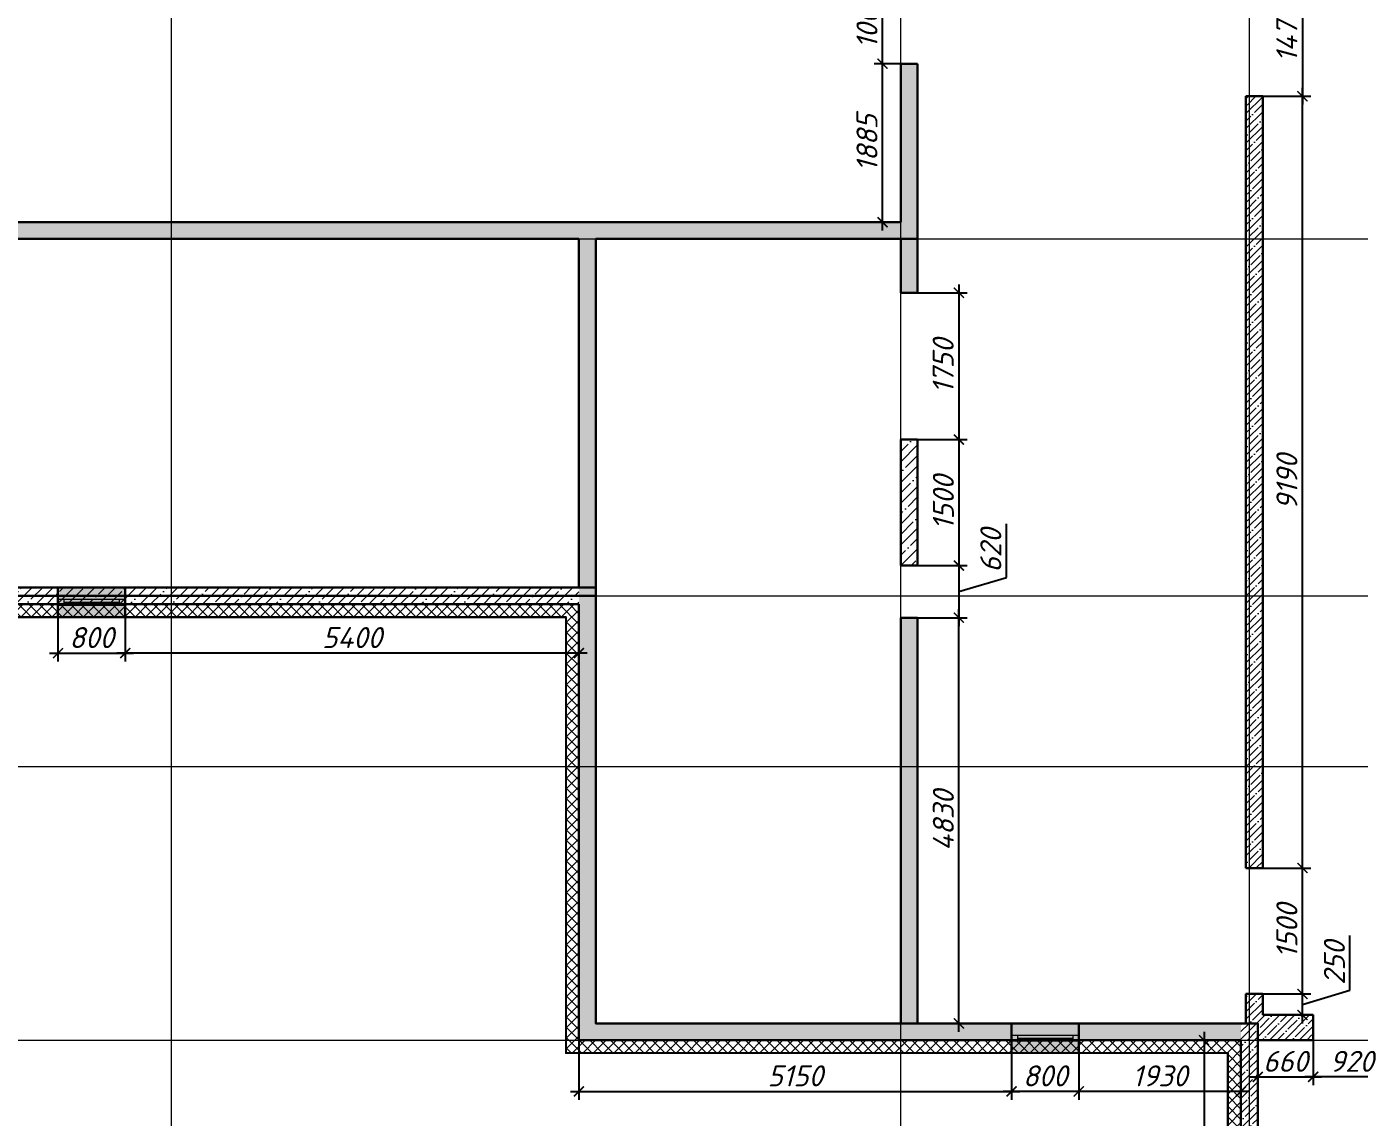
# Model space of a CAD drawing. Extents: x -96705 to 1864084, y -482104 to 235.
# Drawn here: x 1102276 to 1118138, y -150416 to -137428 of the extents above; entities that cross this region are included whole.
import ezdxf

# ---------------------------------------------------------------- set-up
doc = ezdxf.new("R2010")
doc.units = 0
doc.header["$LTSCALE"] = 100
doc.header["$PDMODE"] = 1
doc.header["$PDSIZE"] = 200
doc.linetypes.add('CENTER', pattern=[2, 1.25, -0.25, 0.25, -0.25])
doc.layers.get('Defpoints').update_dxf_attribs({"color": 42})
for name, color, linetype, lineweight in [('АР_МосжилНии_Стены', 202, 'Continuous', 30), ('АР_Навесной фасад', 5, 'Continuous', 5), ('АР_Окна БЛОК', 250, 'Continuous', 13), ('АР_Оси', 193, 'Continuous', 9), ('АР_Сущ Несущая стена', 202, 'Continuous', 30), ('АР_Утеплитель', 250, 'Continuous', 9), ('АР_Штриховка монолит', 250, 'Continuous', 9)]:
    doc.layers.add(name, color=color, linetype=linetype, lineweight=lineweight)
doc.styles.add('ISOCPEUR', font='isocpeui.ttf', dxfattribs={"height": 250})
doc.dimstyles.new('R_100', dxfattribs={"dimtxt": 270, "dimasz": 120, "dimexe": 100, "dimexo": 0, "dimgap": 60, "dimtad": 1, "dimdec": 0, "dimrnd": 5, "dimzin": 0, "dimdsep": 46, "dimtxsty": 'ISOCPEUR', "dimblk": 'ARCHTICK', "dimcen": 0, "dimdle": 100, "dimclrd": 256, "dimclre": 256, "dimclrt": 256, "dimadec": 0, "dimazin": 0, "dimtfac": 2, "dimtdec": 0, "dimtofl": 0, "dimtmove": 1, "dimatfit": 3, "dimfxl": 1, "dimtvp": 3, "dimtolj": 1, "dimtzin": 0, "dimarcsym": 0})
pattern_1 = [(45, (731759.35, -210952.4), (-88.388348, 88.388348), []), (45, (731847.74, -210952.4), (-88.388348, 88.388348), [156.25, -31.25, 0, -31.25])]

# ---------------------------------------------------------------- blocks, each defined once
blk = doc.blocks.new('_ArchTick')
at = {"color": 8, "linetype": 'ByBlock', "const_width": 0.15}
blk.add_lwpolyline([(-0.5, -0.5), (0.5, 0.5)], dxfattribs=at)
blk = doc.blocks.new('*D1077')
at = {"layer": 'Defpoints', "color": 8, "lineweight": -2, "ltscale": 100, "transparency": 16777216}
for p, q in [((1108849, -144307), (1108849, -144988)), ((1103449, -144467), (1103449, -144988)), ((1108949, -144888), (1103349, -144888))]:
    blk.add_line(p, q, dxfattribs=at)
at = {"layer": 'Defpoints', "color": 0, "ltscale": 100, "transparency": 16777216}
for p in [(1108849, -144307), (1103449, -144467), (1103449, -144888)]:
    blk.add_point(p, dxfattribs=at)
at = {"layer": 'Defpoints', "color": 8, "lineweight": -2, "ltscale": 100, "transparency": 16777216, "xscale": 120, "yscale": 120, "zscale": 120, "rotation": 180}
blk.add_blockref('_ArchTick', (1103449, -144888), dxfattribs=at)
at = {"layer": 'Defpoints', "color": 8, "lineweight": -2, "ltscale": 100, "transparency": 16777216, "xscale": 120, "yscale": 120, "zscale": 120}
blk.add_blockref('_ArchTick', (1108849, -144888), dxfattribs=at)
at = {"layer": 'Defpoints', "color": 8, "lineweight": 30, "ltscale": 100, "transparency": 16777216, "insert": (1106149, -144703), "char_height": 250, "attachment_point": 5, "style": 'ISOCPEUR'}
blk.add_mtext('\\A1;5400', dxfattribs=at)
blk = doc.blocks.new('*D1078')
at = {"layer": 'Defpoints', "color": 8, "lineweight": -2, "ltscale": 100, "transparency": 16777216}
for p, q in [((1102649, -144467), (1102649, -144988)), ((1103449, -144467), (1103449, -144988)), ((1102549, -144888), (1103549, -144888))]:
    blk.add_line(p, q, dxfattribs=at)
at = {"layer": 'Defpoints', "color": 0, "ltscale": 100, "transparency": 16777216}
for p in [(1102649, -144467), (1103449, -144467), (1103449, -144888)]:
    blk.add_point(p, dxfattribs=at)
at = {"layer": 'Defpoints', "color": 8, "lineweight": -2, "ltscale": 100, "transparency": 16777216, "xscale": 120, "yscale": 120, "zscale": 120, "rotation": 180}
blk.add_blockref('_ArchTick', (1102649, -144888), dxfattribs=at)
at = {"layer": 'Defpoints', "color": 8, "lineweight": -2, "ltscale": 100, "transparency": 16777216, "xscale": 120, "yscale": 120, "zscale": 120}
blk.add_blockref('_ArchTick', (1103449, -144888), dxfattribs=at)
at = {"layer": 'Defpoints', "color": 8, "lineweight": 30, "ltscale": 100, "transparency": 16777216, "insert": (1103049, -144703), "char_height": 250, "attachment_point": 5, "style": 'ISOCPEUR'}
blk.add_mtext('\\A1;800', dxfattribs=at)
blk = doc.blocks.new('*D1040')
at = {"layer": 'Defpoints', "color": 8, "lineweight": -2, "ltscale": 100, "transparency": 16777216}
for p, q in [((1112679, -136869), (1112363, -136869)), ((1112463, -137969), (1112463, -136769)), ((1112679, -137869), (1112363, -137869))]:
    blk.add_line(p, q, dxfattribs=at)
at = {"layer": 'Defpoints', "color": 0, "ltscale": 100, "transparency": 16777216}
for p in [(1112463, -136869), (1112679, -136869), (1112679, -137869)]:
    blk.add_point(p, dxfattribs=at)
at = {"layer": 'Defpoints', "color": 8, "lineweight": -2, "ltscale": 100, "transparency": 16777216, "xscale": 120, "yscale": 120, "zscale": 120}
for p, rotation in [((1112463, -136869), 90), ((1112463, -137869), 270)]:
    blk.add_blockref('_ArchTick', p, dxfattribs=dict(at, rotation=rotation))
at = {"layer": 'Defpoints', "color": 8, "lineweight": 30, "ltscale": 100, "transparency": 16777216, "insert": (1112278, -137369), "char_height": 250, "attachment_point": 5, "rotation": 90, "style": 'ISOCPEUR'}
blk.add_mtext('\\A1;1000', dxfattribs=at)
blk = doc.blocks.new('*D1041')
at = {"layer": 'Defpoints', "color": 8, "lineweight": -2, "ltscale": 100, "transparency": 16777216}
for p, q in [((1112463, -139857), (1112463, -137769)), ((1112679, -137869), (1112363, -137869)), ((1112679, -139757), (1112363, -139757))]:
    blk.add_line(p, q, dxfattribs=at)
at = {"layer": 'Defpoints', "color": 0, "ltscale": 100, "transparency": 16777216}
for p in [(1112463, -137869), (1112679, -137869), (1112679, -139757)]:
    blk.add_point(p, dxfattribs=at)
at = {"layer": 'Defpoints', "color": 8, "lineweight": -2, "ltscale": 100, "transparency": 16777216, "xscale": 120, "yscale": 120, "zscale": 120}
for p, rotation in [((1112463, -137869), 90), ((1112463, -139757), 270)]:
    blk.add_blockref('_ArchTick', p, dxfattribs=dict(at, rotation=rotation))
at = {"layer": 'Defpoints', "color": 8, "lineweight": 30, "ltscale": 100, "transparency": 16777216, "insert": (1112278, -138813), "char_height": 250, "attachment_point": 5, "rotation": 90, "style": 'ISOCPEUR'}
blk.add_mtext('\\A1;1885', dxfattribs=at)
blk = doc.blocks.new('*D1042')
at = {"layer": 'Defpoints', "color": 8, "lineweight": -2, "ltscale": 100, "transparency": 16777216}
for p, q in [((1112879, -144466), (1113472, -144466)), ((1113372, -149397), (1113372, -144366)), ((1112879, -149297), (1113472, -149297))]:
    blk.add_line(p, q, dxfattribs=at)
at = {"layer": 'Defpoints', "color": 0, "ltscale": 100, "transparency": 16777216}
for p in [(1112879, -144466), (1113372, -144466), (1112879, -149297)]:
    blk.add_point(p, dxfattribs=at)
at = {"layer": 'Defpoints', "color": 8, "lineweight": -2, "ltscale": 100, "transparency": 16777216, "xscale": 120, "yscale": 120, "zscale": 120}
for p, rotation in [((1113372, -144466), 90), ((1113372, -149297), 270)]:
    blk.add_blockref('_ArchTick', p, dxfattribs=dict(at, rotation=rotation))
at = {"layer": 'Defpoints', "color": 8, "lineweight": 30, "ltscale": 100, "transparency": 16777216, "insert": (1113187, -146881), "char_height": 250, "attachment_point": 5, "rotation": 90, "style": 'ISOCPEUR'}
blk.add_mtext('\\A1;4830', dxfattribs=at)
blk = doc.blocks.new('*D1043')
at = {"layer": 'Defpoints', "color": 8, "lineweight": -2, "ltscale": 100, "transparency": 16777216}
for p, q in [((1113937, -143987), (1113937, -143347)), ((1112879, -143846), (1113472, -143846)), ((1113372, -143746), (1113372, -144566)), ((1113372, -144156), (1113937, -143987)), ((1112879, -144466), (1113472, -144466))]:
    blk.add_line(p, q, dxfattribs=at)
at = {"layer": 'Defpoints', "color": 0, "ltscale": 100, "transparency": 16777216}
for p in [(1112879, -143846), (1112879, -144466), (1113372, -144466)]:
    blk.add_point(p, dxfattribs=at)
at = {"layer": 'Defpoints', "color": 8, "lineweight": -2, "ltscale": 100, "transparency": 16777216, "xscale": 120, "yscale": 120, "zscale": 120}
for p, rotation in [((1113372, -143846), 90), ((1113372, -144466), 270)]:
    blk.add_blockref('_ArchTick', p, dxfattribs=dict(at, rotation=rotation))
at = {"layer": 'Defpoints', "color": 8, "lineweight": 30, "ltscale": 100, "transparency": 16777216, "insert": (1113752, -143667), "char_height": 250, "attachment_point": 5, "rotation": 90, "style": 'ISOCPEUR'}
blk.add_mtext('\\A1;620', dxfattribs=at)
blk = doc.blocks.new('*D1044')
at = {"layer": 'Defpoints', "color": 8, "lineweight": -2, "ltscale": 100, "transparency": 16777216}
for p, q in [((1113372, -142245), (1113372, -143946)), ((1112879, -142345), (1113472, -142345)), ((1112879, -143846), (1113472, -143846))]:
    blk.add_line(p, q, dxfattribs=at)
at = {"layer": 'Defpoints', "color": 0, "ltscale": 100, "transparency": 16777216}
for p in [(1112879, -142345), (1112879, -143846), (1113372, -143846)]:
    blk.add_point(p, dxfattribs=at)
at = {"layer": 'Defpoints', "color": 8, "lineweight": -2, "ltscale": 100, "transparency": 16777216, "xscale": 120, "yscale": 120, "zscale": 120}
for p, rotation in [((1113372, -142345), 90), ((1113372, -143846), 270)]:
    blk.add_blockref('_ArchTick', p, dxfattribs=dict(at, rotation=rotation))
at = {"layer": 'Defpoints', "color": 8, "lineweight": 30, "ltscale": 100, "transparency": 16777216, "insert": (1113187, -143096), "char_height": 250, "attachment_point": 5, "rotation": 90, "style": 'ISOCPEUR'}
blk.add_mtext('\\A1;1500', dxfattribs=at)
blk = doc.blocks.new('*D641')
at = {"layer": 'Defpoints', "color": 8, "lineweight": -2, "ltscale": 100, "transparency": 16777216}
for p, q in [((1113372, -140497), (1113372, -142445)), ((1112879, -140597), (1113472, -140597)), ((1112859, -142345), (1113472, -142345))]:
    blk.add_line(p, q, dxfattribs=at)
at = {"layer": 'Defpoints', "color": 0, "ltscale": 100, "transparency": 16777216}
for p in [(1112879, -140597), (1112859, -142345), (1113372, -142345)]:
    blk.add_point(p, dxfattribs=at)
at = {"layer": 'Defpoints', "color": 8, "lineweight": -2, "ltscale": 100, "transparency": 16777216, "xscale": 120, "yscale": 120, "zscale": 120}
for p, rotation in [((1113372, -140597), 90), ((1113372, -142345), 270)]:
    blk.add_blockref('_ArchTick', p, dxfattribs=dict(at, rotation=rotation))
at = {"layer": 'Defpoints', "color": 8, "lineweight": 30, "ltscale": 100, "transparency": 16777216, "insert": (1113185, -141471), "char_height": 250, "attachment_point": 5, "rotation": 90, "style": 'ISOCPEUR'}
blk.add_mtext('\\A1;1750', dxfattribs=at)
blk = doc.blocks.new('*D1045')
at = {"layer": 'Defpoints', "color": 8, "lineweight": -2, "ltscale": 100, "transparency": 16777216}
for p, q in [((1118026, -148902), (1118026, -148251)), ((1117461, -149297), (1117461, -148847)), ((1117461, -149072), (1118026, -148902)), ((1116989, -148947), (1117561, -148947)), ((1116989, -149197), (1117561, -149197))]:
    blk.add_line(p, q, dxfattribs=at)
at = {"layer": 'Defpoints', "color": 0, "ltscale": 100, "transparency": 16777216}
for p in [(1116989, -148947), (1117461, -148947), (1116989, -149197)]:
    blk.add_point(p, dxfattribs=at)
at = {"layer": 'Defpoints', "color": 8, "lineweight": -2, "ltscale": 100, "transparency": 16777216, "xscale": 120, "yscale": 120, "zscale": 120}
for p, rotation in [((1117461, -148947), 90), ((1117461, -149197), 270)]:
    blk.add_blockref('_ArchTick', p, dxfattribs=dict(at, rotation=rotation))
at = {"layer": 'Defpoints', "color": 8, "lineweight": 30, "ltscale": 100, "transparency": 16777216, "insert": (1117841, -148577), "char_height": 250, "attachment_point": 5, "rotation": 90, "style": 'ISOCPEUR'}
blk.add_mtext('\\A1;250', dxfattribs=at)
blk = doc.blocks.new('*D642')
at = {"layer": 'Defpoints', "color": 8, "lineweight": -2, "ltscale": 100, "transparency": 16777216}
for p, q in [((1117461, -149047), (1117461, -147347)), ((1116989, -147447), (1117561, -147447)), ((1116989, -148947), (1117561, -148947))]:
    blk.add_line(p, q, dxfattribs=at)
at = {"layer": 'Defpoints', "color": 0, "ltscale": 100, "transparency": 16777216}
for p in [(1116989, -147447), (1117461, -147447), (1116989, -148947)]:
    blk.add_point(p, dxfattribs=at)
at = {"layer": 'Defpoints', "color": 8, "lineweight": -2, "ltscale": 100, "transparency": 16777216, "xscale": 120, "yscale": 120, "zscale": 120}
for p, rotation in [((1117461, -147447), 90), ((1117461, -148947), 270)]:
    blk.add_blockref('_ArchTick', p, dxfattribs=dict(at, rotation=rotation))
at = {"layer": 'Defpoints', "color": 8, "lineweight": 30, "ltscale": 100, "transparency": 16777216, "insert": (1117276, -148197), "char_height": 250, "attachment_point": 5, "rotation": 90, "style": 'ISOCPEUR'}
blk.add_mtext('\\A1;1500', dxfattribs=at)
blk = doc.blocks.new('*D1046')
at = {"layer": 'Defpoints', "color": 8, "lineweight": -2, "ltscale": 100, "transparency": 16777216}
for p, q in [((1117461, -147547), (1117461, -138157)), ((1116989, -138257), (1117561, -138257)), ((1116989, -147447), (1117561, -147447))]:
    blk.add_line(p, q, dxfattribs=at)
at = {"layer": 'Defpoints', "color": 0, "ltscale": 100, "transparency": 16777216}
for p in [(1116989, -138257), (1117461, -138257), (1116989, -147447)]:
    blk.add_point(p, dxfattribs=at)
at = {"layer": 'Defpoints', "color": 8, "lineweight": -2, "ltscale": 100, "transparency": 16777216, "xscale": 120, "yscale": 120, "zscale": 120}
for p, rotation in [((1117461, -138257), 90), ((1117461, -147447), 270)]:
    blk.add_blockref('_ArchTick', p, dxfattribs=dict(at, rotation=rotation))
at = {"layer": 'Defpoints', "color": 8, "lineweight": 30, "ltscale": 100, "transparency": 16777216, "insert": (1117276, -142852), "char_height": 250, "attachment_point": 5, "rotation": 90, "style": 'ISOCPEUR'}
blk.add_mtext('\\A1;9190', dxfattribs=at)
blk = doc.blocks.new('*D1047')
at = {"layer": 'Defpoints', "color": 8, "lineweight": -2, "ltscale": 100, "transparency": 16777216}
for p, q in [((1117461, -136687), (1117461, -138357)), ((1116989, -136787), (1117561, -136787)), ((1116989, -138257), (1117561, -138257))]:
    blk.add_line(p, q, dxfattribs=at)
at = {"layer": 'Defpoints', "color": 0, "ltscale": 100, "transparency": 16777216}
for p in [(1116989, -136787), (1116989, -138257), (1117461, -138257)]:
    blk.add_point(p, dxfattribs=at)
at = {"layer": 'Defpoints', "color": 8, "lineweight": -2, "ltscale": 100, "transparency": 16777216, "xscale": 120, "yscale": 120, "zscale": 120}
for p, rotation in [((1117461, -136787), 90), ((1117461, -138257), 270)]:
    blk.add_blockref('_ArchTick', p, dxfattribs=dict(at, rotation=rotation))
at = {"layer": 'Defpoints', "color": 8, "lineweight": 30, "ltscale": 100, "transparency": 16777216, "insert": (1117275, -137522), "char_height": 250, "attachment_point": 5, "rotation": 90, "style": 'ISOCPEUR'}
blk.add_mtext('\\A1;1470', dxfattribs=at)
blk = doc.blocks.new('*D1049')
at = {"layer": 'Defpoints', "color": 8, "lineweight": -2, "ltscale": 100, "transparency": 16777216}
for p, q in [((1116929, -149497), (1116929, -150034)), ((1117588, -149497), (1117588, -150034)), ((1116829, -149934), (1117688, -149934))]:
    blk.add_line(p, q, dxfattribs=at)
at = {"layer": 'Defpoints', "color": 0, "ltscale": 100, "transparency": 16777216}
for p in [(1116929, -149497), (1117588, -149497), (1117588, -149934)]:
    blk.add_point(p, dxfattribs=at)
at = {"layer": 'Defpoints', "color": 8, "lineweight": -2, "ltscale": 100, "transparency": 16777216, "xscale": 120, "yscale": 120, "zscale": 120, "rotation": 180}
blk.add_blockref('_ArchTick', (1116929, -149934), dxfattribs=at)
at = {"layer": 'Defpoints', "color": 8, "lineweight": -2, "ltscale": 100, "transparency": 16777216, "xscale": 120, "yscale": 120, "zscale": 120}
blk.add_blockref('_ArchTick', (1117588, -149934), dxfattribs=at)
at = {"layer": 'Defpoints', "color": 8, "lineweight": 30, "ltscale": 100, "transparency": 16777216, "insert": (1117259, -149749), "char_height": 250, "attachment_point": 5, "style": 'ISOCPEUR'}
blk.add_mtext('\\A1;660', dxfattribs=at)
blk = doc.blocks.new('*D1050')
at = {"layer": 'Defpoints', "color": 8, "lineweight": -2, "ltscale": 100, "transparency": 16777216}
for p, q in [((1117588, -149497), (1117588, -150034)), ((1118508, -149497), (1118508, -150034)), ((1118608, -149934), (1117488, -149934))]:
    blk.add_line(p, q, dxfattribs=at)
at = {"layer": 'Defpoints', "color": 0, "ltscale": 100, "transparency": 16777216}
for p in [(1117588, -149497), (1118508, -149497), (1117588, -149934)]:
    blk.add_point(p, dxfattribs=at)
at = {"layer": 'Defpoints', "color": 8, "lineweight": -2, "ltscale": 100, "transparency": 16777216, "xscale": 120, "yscale": 120, "zscale": 120, "rotation": 180}
blk.add_blockref('_ArchTick', (1117588, -149934), dxfattribs=at)
at = {"layer": 'Defpoints', "color": 8, "lineweight": -2, "ltscale": 100, "transparency": 16777216, "xscale": 120, "yscale": 120, "zscale": 120}
blk.add_blockref('_ArchTick', (1118508, -149934), dxfattribs=at)
at = {"layer": 'Defpoints', "color": 8, "lineweight": 30, "ltscale": 100, "transparency": 16777216, "insert": (1118048, -149749), "char_height": 250, "attachment_point": 5, "style": 'ISOCPEUR'}
blk.add_mtext('\\A1;920', dxfattribs=at)
blk = doc.blocks.new('*D1054')
at = {"layer": 'Defpoints', "color": 8, "lineweight": -2, "ltscale": 100, "transparency": 16777216}
for p, q in [((1116729, -149497), (1116729, -150207)), ((1114799, -149657), (1114799, -150207)), ((1116829, -150107), (1114699, -150107))]:
    blk.add_line(p, q, dxfattribs=at)
at = {"layer": 'Defpoints', "color": 0, "ltscale": 100, "transparency": 16777216}
for p in [(1116729, -149497), (1114799, -149657), (1114799, -150107)]:
    blk.add_point(p, dxfattribs=at)
at = {"layer": 'Defpoints', "color": 8, "lineweight": -2, "ltscale": 100, "transparency": 16777216, "xscale": 120, "yscale": 120, "zscale": 120, "rotation": 180}
blk.add_blockref('_ArchTick', (1114799, -150107), dxfattribs=at)
at = {"layer": 'Defpoints', "color": 8, "lineweight": -2, "ltscale": 100, "transparency": 16777216, "xscale": 120, "yscale": 120, "zscale": 120}
blk.add_blockref('_ArchTick', (1116729, -150107), dxfattribs=at)
at = {"layer": 'Defpoints', "color": 8, "lineweight": 30, "ltscale": 100, "transparency": 16777216, "insert": (1115764, -149922), "char_height": 250, "attachment_point": 5, "style": 'ISOCPEUR'}
blk.add_mtext('\\A1;1930', dxfattribs=at)
blk = doc.blocks.new('*D1055')
at = {"layer": 'Defpoints', "color": 8, "lineweight": -2, "ltscale": 100, "transparency": 16777216}
for p, q in [((1113999, -149657), (1113999, -150207)), ((1114799, -149657), (1114799, -150207)), ((1114899, -150107), (1113899, -150107))]:
    blk.add_line(p, q, dxfattribs=at)
at = {"layer": 'Defpoints', "color": 0, "ltscale": 100, "transparency": 16777216}
for p in [(1113999, -149657), (1114799, -149657), (1113999, -150107)]:
    blk.add_point(p, dxfattribs=at)
at = {"layer": 'Defpoints', "color": 8, "lineweight": -2, "ltscale": 100, "transparency": 16777216, "xscale": 120, "yscale": 120, "zscale": 120, "rotation": 180}
blk.add_blockref('_ArchTick', (1113999, -150107), dxfattribs=at)
at = {"layer": 'Defpoints', "color": 8, "lineweight": -2, "ltscale": 100, "transparency": 16777216, "xscale": 120, "yscale": 120, "zscale": 120}
blk.add_blockref('_ArchTick', (1114799, -150107), dxfattribs=at)
at = {"layer": 'Defpoints', "color": 8, "lineweight": 30, "ltscale": 100, "transparency": 16777216, "insert": (1114399, -149922), "char_height": 250, "attachment_point": 5, "style": 'ISOCPEUR'}
blk.add_mtext('\\A1;800', dxfattribs=at)
blk = doc.blocks.new('*D1056')
at = {"layer": 'Defpoints', "color": 8, "lineweight": -2, "ltscale": 100, "transparency": 16777216}
for p, q in [((1108849, -149497), (1108849, -150207)), ((1113999, -149647), (1113999, -150207)), ((1108749, -150107), (1114099, -150107))]:
    blk.add_line(p, q, dxfattribs=at)
at = {"layer": 'Defpoints', "color": 0, "ltscale": 100, "transparency": 16777216}
for p in [(1108849, -149497), (1113999, -149647), (1113999, -150107)]:
    blk.add_point(p, dxfattribs=at)
at = {"layer": 'Defpoints', "color": 8, "lineweight": -2, "ltscale": 100, "transparency": 16777216, "xscale": 120, "yscale": 120, "zscale": 120, "rotation": 180}
blk.add_blockref('_ArchTick', (1108849, -150107), dxfattribs=at)
at = {"layer": 'Defpoints', "color": 8, "lineweight": -2, "ltscale": 100, "transparency": 16777216, "xscale": 120, "yscale": 120, "zscale": 120}
blk.add_blockref('_ArchTick', (1113999, -150107), dxfattribs=at)
at = {"layer": 'Defpoints', "color": 8, "lineweight": 30, "ltscale": 100, "transparency": 16777216, "insert": (1111424, -149922), "char_height": 250, "attachment_point": 5, "style": 'ISOCPEUR'}
blk.add_mtext('\\A1;5150', dxfattribs=at)
blk = doc.blocks.new('*D1059')
at = {"layer": 'Defpoints', "color": 8, "lineweight": -2, "ltscale": 100, "transparency": 16777216}
for p, q in [((1116290, -149397), (1116290, -153887)), ((1116729, -149497), (1116190, -149497)), ((1116729, -153787), (1116190, -153787))]:
    blk.add_line(p, q, dxfattribs=at)
at = {"layer": 'Defpoints', "color": 0, "ltscale": 100, "transparency": 16777216}
for p in [(1116729, -149497), (1116290, -153787), (1116729, -153787)]:
    blk.add_point(p, dxfattribs=at)
at = {"layer": 'Defpoints', "color": 8, "lineweight": -2, "ltscale": 100, "transparency": 16777216, "xscale": 120, "yscale": 120, "zscale": 120}
for p, rotation in [((1116290, -149497), 90), ((1116290, -153787), 270)]:
    blk.add_blockref('_ArchTick', p, dxfattribs=dict(at, rotation=rotation))
at = {"layer": 'Defpoints', "color": 8, "lineweight": 30, "ltscale": 100, "transparency": 16777216, "insert": (1116105, -151642), "char_height": 250, "attachment_point": 5, "rotation": 90, "style": 'ISOCPEUR'}
blk.add_mtext('\\A1;4290', dxfattribs=at)
blk = doc.blocks.new('*U416')
h = blk.add_hatch(color=8)
h.dxf.hatch_style = 1
h.paths.add_polyline_path([(-800, -140), (0, -140), (0, 220), (-800, 220)])
at = {"color": 8, "lineweight": 30}
for p, q in [((-800, -140), (-800, 220)), ((0, -140), (0, 220))]:
    blk.add_line(p, q, dxfattribs=at)
at = {"color": 8}
for p, q in [((0, 220), (-800, 220)), ((-800, 70), (0, 70)), ((-800, 0), (0, 0)), ((-730, 0), (-730, 70)), ((-730, 35), (-70, 35)), ((-70, 0), (-70, 70)), ((-800, -140), (0, -140)), ((-800, -140), (-800, -140)), ((-800, -140), (-800, -140)), ((0, -140), (0, -140)), ((0, -140), (0, -140))]:
    blk.add_line(p, q, dxfattribs=at)

msp = doc.modelspace()

# ---------------------------------------------------------------- hatches: boundary and pattern name
at = {"layer": 'АР_Утеплитель', "ltscale": 100}
h = msp.add_hatch(dxfattribs=at)
h.set_pattern_fill('ANSI37', color=8, scale=700)
h.set_pattern_definition([(45, (116217.33, -106593.18), (-61.871843, 61.871843), []), (135, (116217.33, -106593.18), (-61.871843, -61.871843), [])])
edge = h.paths.add_edge_path()
edge.add_line((1100304.2, -144706.7), (1100454.7, -144706.7))
edge.add_arc((1095664.7, -144409.7), 4799.2, 356.45146, 359.43836)
edge.add_line((1100463.7, -144456.7), (1108699, -144456.7))
edge.add_line((1108699, -144456.7), (1108699, -149646.7))
edge.add_line((1108699, -149646.7), (1116579, -149646.7))
edge.add_line((1116579, -149646.7), (1116579, -155996.7))
edge.add_line((1116579, -155996.7), (1129978.9, -155996.7))
edge.add_line((1129978.9, -155996.7), (1129979, -145986.7))
edge.add_line((1129979, -145986.7), (1123629, -145986.7))
edge.add_line((1123629, -145986.7), (1123629, -128116.7))
edge.add_line((1123629, -128116.7), (1113129, -128116.7))
edge.add_line((1113129, -128116.7), (1113129, -124151.7))
edge.add_line((1113129, -124151.7), (1078029, -124151.7))
edge.add_line((1078029, -124151.7), (1078029, -128116.7))
edge.add_line((1078029, -128116.7), (1073203.8, -128116.7))
edge.add_line((1073203.8, -128116.7), (1073203.8, -128266.7))
edge.add_line((1073203.8, -128266.7), (1078179, -128266.7))
edge.add_line((1078179, -128266.7), (1078179, -124301.7))
edge.add_line((1078179, -124301.7), (1112979, -124301.7))
edge.add_line((1112979, -124301.7), (1112979, -128266.7))
edge.add_line((1112979, -128266.7), (1123479, -128266.7))
edge.add_line((1123479, -128266.7), (1123479, -146136.7))
edge.add_line((1123479, -146136.7), (1129829, -146136.7))
edge.add_line((1129829, -146136.7), (1129828.9, -155846.7))
edge.add_line((1129828.9, -155846.7), (1116729, -155846.7))
edge.add_line((1116729, -155846.7), (1116729, -149496.7))
edge.add_line((1116729, -149496.7), (1108849, -149496.7))
edge.add_line((1108849, -149496.7), (1108849, -144306.7))
edge.add_line((1108849, -144306.7), (1100313.7, -144306.7))
edge.add_arc((1095501.5, -144393.2), 4812.9, -3.73457, 1.02993, ccw=False)
at = {"layer": 'АР_Штриховка монолит', "ltscale": 100}
h = msp.add_hatch(dxfattribs=at)
h.set_pattern_fill('ANSI35', color=8, scale=500)
h.set_pattern_definition(pattern_1)
h.paths.add_polyline_path([(1116729.1, -149296.7), (1112879, -149296.7), (1112879, -144466), (1112679.1, -144466), (1112679.1, -149296.7), (1109049.1, -149296.7), (1109049, -139956.7), (1112258.8, -139956.7), (1112679, -139956.7), (1112679, -140596.7), (1112879, -140596.7), (1112878.9, -137869.2), (1112679, -137869.2), (1112679.1, -139756.7), (1111698.8, -139756.7), (1111698.8, -139956.7), (1112098.8, -139956.7), (1109049.1, -139956.7), (1111698.8, -139956.7), (1111698.8, -139756.7), (1109049, -139756.7), (1108849, -139756.7), (1098166, -139756.7), (1098166, -139956.7), (1108849.1, -139956.7), (1108849.1, -149496.7), (1116729.1, -149496.7)])
h = msp.add_hatch(dxfattribs=at)
h.set_pattern_fill('ANSI35', color=8, scale=500)
h.set_pattern_definition(pattern_1)
h.paths.add_polyline_path([(1116989, -138257), (1116789, -138257), (1116789, -141899.5), (1116989, -141899.5)])
h = msp.add_hatch(dxfattribs=at)
h.set_pattern_fill('ANSI35', color=8, scale=500)
h.set_pattern_definition(pattern_1)
h.paths.add_polyline_path([(1116989, -141830.2), (1116789, -141830.2), (1116789, -147447), (1116989, -147447)])
h = msp.add_hatch(dxfattribs=at)
h.set_pattern_fill('ANSI35', color=8, scale=700)
h.set_pattern_definition([(45, (731759.35, -210952.4), (-123.74369, 123.74369), []), (45, (731883.1, -210952.4), (-123.74369, 123.74369), [218.75, -43.75, 0, -43.75])])
h.paths.add_polyline_path([(1112879, -142345.4), (1112679, -142345.4), (1112679, -143846), (1112879, -143846)])
h = msp.add_hatch(dxfattribs=at)
h.set_pattern_fill('ANSI35', color=8, scale=700)
h.set_pattern_definition([(45, (118440.8, -45746.82), (-123.743687, 123.743687), []), (45, (118564.54, -45746.82), (-123.743687, 123.743687), [218.75, -43.75, 0, -43.75])])
h.paths.add_polyline_path([(1108849, -144106.7), (1098166, -144106.7), (1098166, -144306.7), (1108849, -144306.7)])
h = msp.add_hatch(dxfattribs=at)
h.set_pattern_fill('ANSI35', color=8, scale=500)
h.set_pattern_definition(pattern_1)
h.paths.add_polyline_path([(1116789, -149296.7), (1116729, -149296.7), (1116729, -149496.7), (1116729, -155646.7), (1116929, -155646.7), (1116929, -149496.7), (1117588.3, -149496.7), (1117588.3, -149196.7), (1116989, -149196.7), (1116989, -148947), (1116789, -148947)])

# ---------------------------------------------------------------- linework, layer by layer
at = {"layer": 'Defpoints', "color": 8, "lineweight": 30, "ltscale": 100}
msp.add_lwpolyline([(1078479, -124601.7), (1112679, -124601.7), (1112679, -136086.7), (1116989, -136086.7), (1116989, -128466.7), (1123279, -128466.7), (1123479, -146336.7), (1129629, -146336.7), (1129629, -155646.7), (1116929, -155646.7), (1116929, -149296.7), (1109049, -149296.7), (1109049, -144206.7), (1082234, -144206.7)], dxfattribs=at)
at = {"layer": 'АР_МосжилНии_Стены', "color": 8, "ltscale": 100}
for p, q in [((1109049, -142350.5), (1109049, -139956.7)), ((1112258.8, -139956.7), (1112879, -139956.7))]:
    msp.add_line(p, q, dxfattribs=at)
for points in [[(1109049, -139756.7), (1110598.8, -139756.7)], [(1109049, -139956.7), (1112258.8, -139956.7)], [(1112679, -140596.7), (1112879, -140596.7)], [(1112679, -142345.4), (1112879, -142345.4)], [(1112879, -142345.4), (1112879, -143846)], [(1112879, -143846), (1112679, -143846)]]:
    msp.add_lwpolyline(points, dxfattribs=at)
at = {"layer": 'АР_Навесной фасад', "color": 8, "ltscale": 100}
for p, q in [((1108699, -144456.7), (1100463.7, -144456.7)), ((1108689, -144466.7), (1100473.7, -144466.7)), ((1108689, -144466.7), (1108689, -149656.7)), ((1108699, -144456.7), (1108699, -149646.7)), ((1116569, -149656.7), (1108689, -149656.7)), ((1116579, -149646.7), (1108699, -149646.7)), ((1116569, -156006.7), (1116569, -149656.7)), ((1116579, -155996.7), (1116579, -149646.7))]:
    msp.add_line(p, q, dxfattribs=at)
at = {"layer": 'АР_Оси', "color": 8, "linetype": 'CENTER', "ltscale": 1000}
for p, q in [((1103999, -157558), (1103999, -123250.5)), ((1112679, -157558), (1112679, -123250.5)), ((1116829, -157558), (1116829, -123250.5)), ((1048750.2, -139956.7), (1132347.4, -139956.7)), ((1048750.2, -144206.7), (1132347.4, -144206.7)), ((1048750.2, -146236.7), (1132347.4, -146236.7)), ((1048750.2, -149496.7), (1132347.4, -149496.7))]:
    msp.add_line(p, q, dxfattribs=at)
at = {"layer": 'АР_Сущ Несущая стена', "color": 8, "ltscale": 100}
for p, q in [((1112679, -137869.2), (1112679, -139756.7)), ((1112679, -137869.2), (1112879, -137869.2)), ((1112879, -137869.2), (1112879, -140596.7)), ((1116789, -138257), (1116789, -140330.2)), ((1116989, -138257), (1116789, -138257)), ((1116989, -138257), (1116789, -138257)), ((1116989, -138257), (1116989, -147447)), ((1098166, -139756.7), (1109049, -139756.7)), ((1110471.1, -139756.7), (1112679, -139756.7)), ((1098166, -139956.7), (1108849, -139956.7)), ((1108849, -144106.7), (1108849, -139956.7)), ((1112679, -139956.7), (1112679, -140596.7)), ((1116789, -140290.5), (1116789, -147447)), ((1109049, -149296.7), (1109049, -142350.5)), ((1112679, -142345.4), (1112679, -143846)), ((1098166, -144106.7), (1108849, -144106.7)), ((1100313.7, -144306.7), (1108849, -144306.7)), ((1108849, -149496.7), (1108849, -144306.7)), ((1112679, -144466), (1112679, -149296.6)), ((1112679, -144466), (1112879, -144466)), ((1112879, -144466), (1112879, -149296.7)), ((1116989, -147447), (1116789, -147447)), ((1116789, -148947), (1116789, -149296.7)), ((1116989, -148947), (1116789, -148947)), ((1116989, -148947), (1116989, -149196.7)), ((1117588.3, -149196.7), (1116989, -149196.7)), ((1117588.3, -149496.7), (1117588.3, -149196.7)), ((1112679, -149296.7), (1109049, -149296.7)), ((1116789, -149296.7), (1112879, -149296.7)), ((1116729, -149496.7), (1108849, -149496.7)), ((1116729, -149496.7), (1116729, -155846.7)), ((1117588.3, -149496.7), (1116929, -149496.7)), ((1116929, -149496.7), (1116929, -155646.7))]:
    msp.add_line(p, q, dxfattribs=at)
msp.add_lwpolyline([(1078479, -124601.7), (1112679, -124601.7), (1112679, -128466.7), (1123279, -128466.7), (1123279, -146336.7), (1129629.3, -146336.7), (1129629.3, -155646.7), (1116929, -155646.7), (1116929, -149296.7), (1109049, -149296.7), (1109049, -144106.7), (1099914.8, -144106.7)], dxfattribs=at)

# ---------------------------------------------------------------- block references
at = {"layer": 'АР_Окна БЛОК', "color": 8, "xscale": -1, "rotation": 180}
for p in [(1103449, -144246.7), (1114799, -149436.7)]:
    msp.add_blockref('*U416', p, dxfattribs=at)

# ---------------------------------------------------------------- dimensions: what is measured, and where the dimension line sits
at = {"layer": 'Defpoints', "color": 8, "lineweight": 30, "ltscale": 100}
for base, p1, p2, picture, middle in [((1117461.4, -138257), (1116989, -136787.1), (1116989, -138257), '*D1047', (1117274.7, -137522.1)), ((1112463.4, -136869.2), (1112679, -137869.2), (1112679, -136869.2), '*D1040', (1112278.4, -137369.2)), ((1112463.351, -137869.2293), (1112678.9655, -139756.7116), (1112678.9655, -137869.2293), '*D1041', (1112278.351, -138812.9705)), ((1117461.4, -138257), (1116989, -147447), (1116989, -138257), '*D1046', (1117276.4, -142852)), ((1113371.9, -142345.4), (1112879, -140596.7), (1112859.1, -142345.4), '*D641', (1113185.2, -141471.1)), ((1113371.9, -143846), (1112879, -142345.4), (1112879, -143846), '*D1044', (1113186.9, -143095.7)), ((1113371.9, -144466), (1112879, -143846), (1112879, -144466), '*D1043', (1113751.9, -143926.5)), ((1113371.9, -144466), (1112879, -149296.7), (1112879, -144466), '*D1042', (1113186.9, -146881.4)), ((1117461.4, -147447), (1116989, -148947), (1116989, -147447), '*D642', (1117276.4, -148197)), ((1117461.4, -148947), (1116989, -149196.7), (1116989, -148947), '*D1045', (1117841.4, -148842.3)), ((1116289.9, -153786.7), (1116729, -149496.7), (1116729, -153786.7), '*D1059', (1116104.9, -151641.7))]:
    dim = msp.add_linear_dim(base=base, p1=p1, p2=p2, angle=90, dimstyle='R_100', override={"dimpost": '\\X', "dimclrd": 8, "dimclre": 8, "dimclrt": 8, "dimfxl": 2.5, "dimarcsym": 1}, dxfattribs=at)
    dim.commit()
    dim.dimension.update_dxf_attribs({"geometry": picture, "text_midpoint": middle})
for base, p1, p2, picture, middle in [((1103449, -144888.4), (1108849, -144306.7), (1103449, -144466.7), '*D1077', (1106149, -144703.4)), ((1103449, -144888.4), (1102649, -144466.7), (1103449, -144466.7), '*D1078', (1103049, -144703.4)), ((1113999, -150106.9), (1108849, -149496.7), (1113999, -149646.7), '*D1056', (1111424, -149921.9)), ((1114799, -150106.9), (1116729, -149496.7), (1114799, -149656.7), '*D1054', (1115764, -149921.9)), ((1117588.3, -149934.4), (1116929, -149496.7), (1117588.3, -149496.7), '*D1049', (1117258.6, -149749.4)), ((1117588.3, -149934.4), (1118508.3, -149496.7), (1117588.3, -149496.7), '*D1050', (1118048.3, -149749.4)), ((1113999, -150106.9), (1114799, -149656.7), (1113999, -149656.7), '*D1055', (1114399, -149921.9))]:
    dim = msp.add_linear_dim(base=base, p1=p1, p2=p2, dimstyle='R_100', override={"dimpost": '\\X', "dimclrd": 8, "dimclre": 8, "dimclrt": 8, "dimfxl": 2.5, "dimarcsym": 1}, dxfattribs=at)
    dim.commit()
    dim.dimension.update_dxf_attribs({"geometry": picture, "text_midpoint": middle})

doc.saveas('drawing.dxf')
